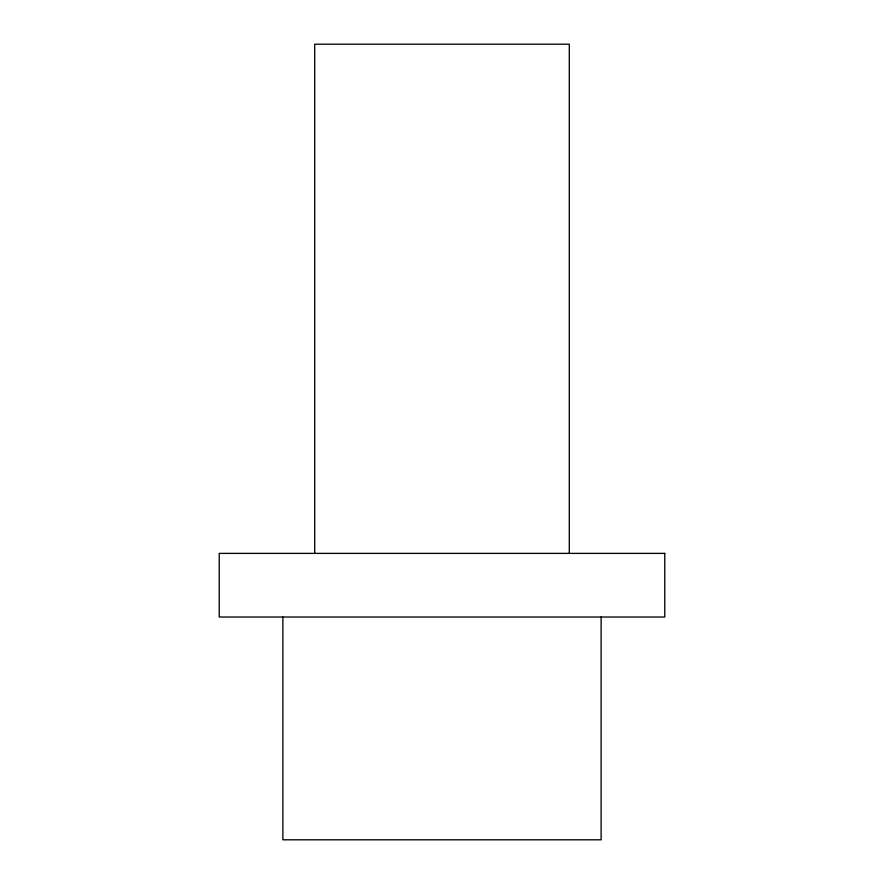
<?xml version="1.0" encoding="UTF-8"?>
<svg xmlns="http://www.w3.org/2000/svg" width="884" height="884" viewBox="0 0 884 884"><rect width="100%" height="100%" fill="white"/><g stroke="black" fill="none" stroke-linecap="round" stroke-linejoin="round"><path stroke-width="1.33" d="M601.12 617.032L601.12 839.8L282.88 839.8L282.88 617.032M569.296 553.384L569.296 44.2L314.704 44.2L314.704 553.384M664.768 553.384L219.232 553.384L219.232 617.032L664.768 617.032L664.768 553.384"/></g></svg>
